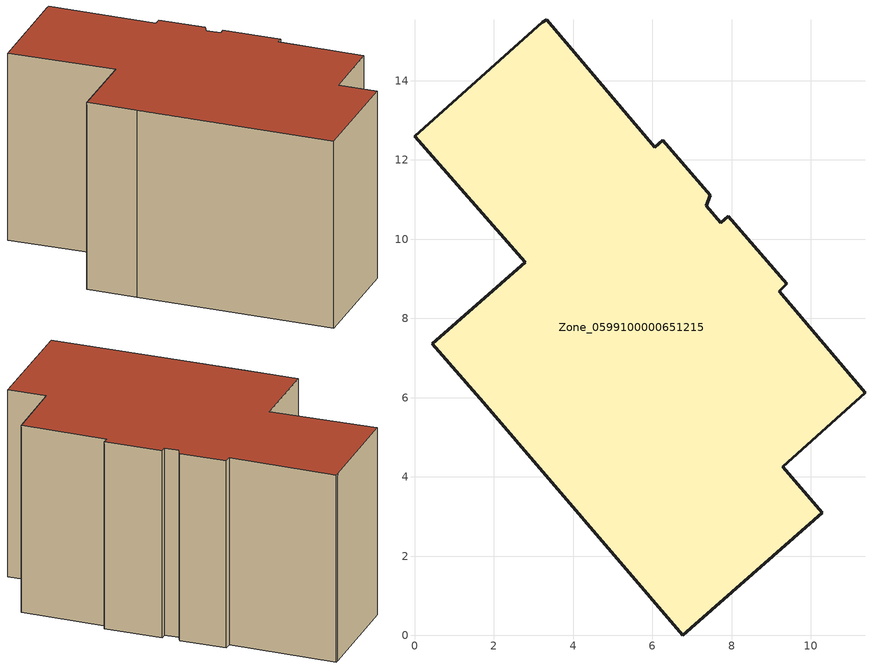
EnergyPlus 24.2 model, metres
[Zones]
Zone_0599100000651215
 floor ground (C_G): 7.47,11.11 7.36,10.85 7.73,10.42 7.92,10.58 9.4,8.87 9.2,8.69 11.37,6.12 9.3,4.25 10.29,3.09 6.77,0 1.74,5.89 0.45,7.36 2.8,9.42 0,12.6 3.23,15.47 3.34,15.54 6.06,12.32 6.27,12.5 z0
 wall outside (C_F): 2.8,9.42 0.45,7.36 1.74,5.89 6.77,0 10.29,3.09 9.3,4.25 11.37,6.12 9.2,8.69 9.4,8.87 7.92,10.58 7.73,10.42 7.36,10.85 7.47,11.11 6.27,12.5 6.06,12.32 3.34,15.54 3.23,15.47 0,12.6 2.8,9.42 z0:7.55
 roof outside (C_R): 7.36,10.85 7.47,11.11 6.27,12.5 6.06,12.32 3.34,15.54 3.23,15.47 0,12.6 2.8,9.42 0.45,7.36 1.74,5.89 6.77,0 10.29,3.09 9.3,4.25 11.37,6.12 9.2,8.69 9.4,8.87 7.92,10.58 7.73,10.42 z7.55
[BUILDING]
Pand.0599100000651215: North Axis=0; Terrain=City; Loads Convergence Tolerance Value=0.04; Temperature Convergence Tolerance Value=0.4; Solar Distribution=FullExterior; Maximum Number of Warmup Days=25; Minimum Number of Warmup Days=1
[Site:Location]
Rotterdam.The.Hague.AP_ZH_NLD Design_Conditions: Latitude=51.96; Longitude=4.45; Time Zone=1; Elevation=-4.5
[SITE:GROUNDTEMPERATURE:BUILDINGSURFACE]
18, 18, 18, 18, 18, 18, 18, 18, 18, 18, 18, 18
[MATERIAL] Thermal Absorptance=0.9; Solar Absorptance=0.7; Visible Absorptance=0.7
Name | Roughness | Thickness | Conductivity | Density | Specific Heat
G.TI.1946 | MediumSmooth | 0.15 | 1 | 540 | 1210
F.TI.1946 | Rough | 0.3 | 0.857143 | 1920 | 840
R.TI.1946 | MediumRough | 0.2 | 0.1 | 1500 | 1000
[CONSTRUCTION]
C_G: G.TI.1946
C_F: F.TI.1946
C_R: R.TI.1946
[ZONE]
Zone_0599100000651215: Type=1; Multiplier=1; Ceiling Height=Autocalculate; Volume=Autocalculate; Floor Area=autocalculate; Part of Total Floor Area=Yes
[ZONEINFILTRATION:DESIGNFLOWRATE]
Infil_Zone_0599100000651215: Zone or ZoneList or Space or SpaceList=Zone_0599100000651215; Schedule=AlwaysOn; Design Flow Rate Calculation Method=Flow/Area; Flow Rate per Floor Area=0.003; Constant Term Coefficient=1; Temperature Term Coefficient=0; Velocity Term Coefficient=0; Velocity Squared Term Coefficient=0
[HVACTEMPLATE:ZONE:IDEALLOADSAIRSYSTEM]
Zone_0599100000651215: Maximum Heating Supply Air Temperature=50; Minimum Cooling Supply Air Temperature=13; Maximum Heating Supply Air Humidity Ratio=0.0156; Minimum Cooling Supply Air Humidity Ratio=0.0077; Heating Limit=NoLimit; Cooling Limit=NoLimit; Dehumidification Control Type=ConstantSensibleHeatRatio; Cooling Sensible Heat Ratio=0.7; Dehumidification Setpoint=60; Humidification Control Type=None; Humidification Setpoint=30; Outdoor Air Method=None; Outdoor Air Flow Rate per Person=0.00944; Outdoor Air Flow Rate per Zone Floor Area=0; Outdoor Air Flow Rate per Zone=0; Demand Controlled Ventilation Type=None; Outdoor Air Economizer Type=NoEconomizer; Heat Recovery Type=None; Sensible Heat Recovery Effectiveness=0.7; Latent Heat Recovery Effectiveness=0.65
[ZONECONTROL:THERMOSTAT]
ThermostatControl_Zone_0599100000651215: Zone or ZoneList=Zone_0599100000651215; Control Type Schedule=DualSetpointControlType; Control 1=Thermostat_Zone_0599100000651215; Temperature Difference Between Cutout And Setpoint=0
[THERMOSTATSETPOINT:DUALSETPOINT]
Thermostat_Zone_0599100000651215: Heating Setpoint Temperature Schedule=HeatingSetpoint_Zone_0599100000651215; Cooling Setpoint Temperature Schedule=CoolingSetpoint_Zone_0599100000651215
[SCHEDULE:COMPACT]
HeatingSetpoint_Zone_0599100000651215: Through: 12/31, For: AllDays, Until: 24:00, 21
CoolingSetpoint_Zone_0599100000651215: Through: 12/31, For: AllDays, Until: 24:00, 24
DualSetpointControlType: Through: 12/31, For: AllDays, Until: 24:00, 4
AlwaysOn: Through: 12/31, For: AllDays, Until: 24:00, 1
